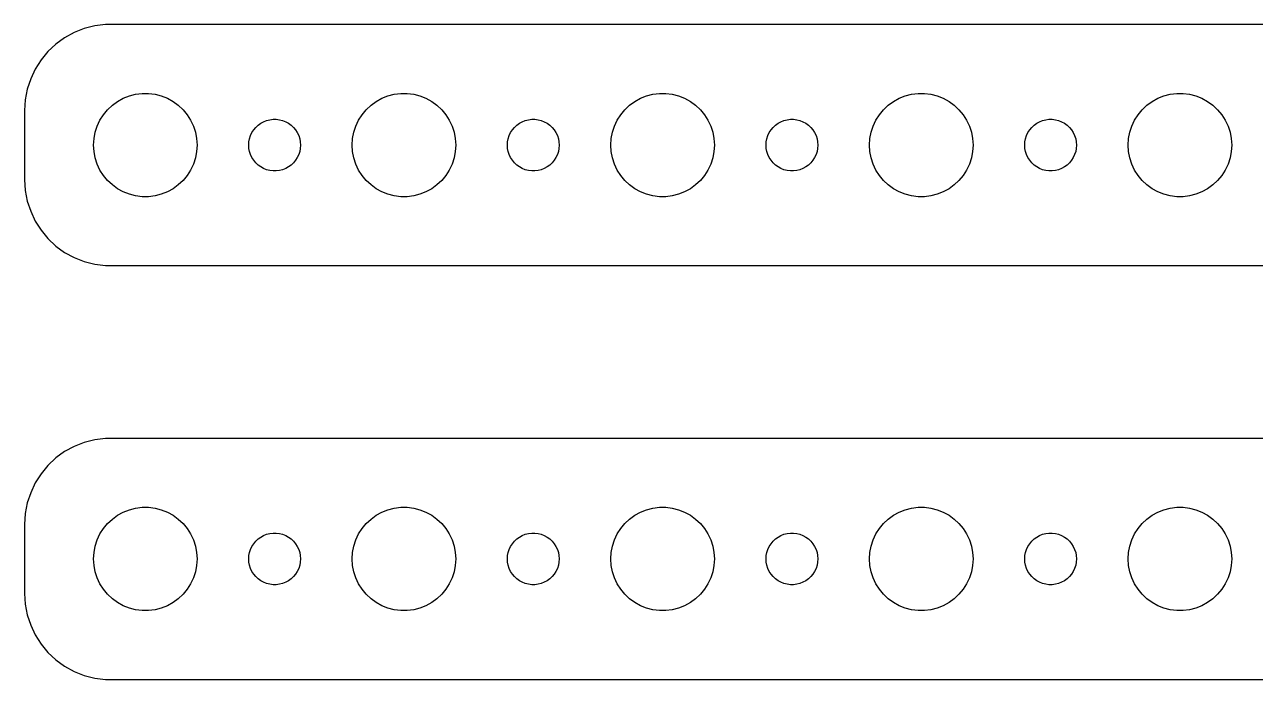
# Model space of a CAD drawing. Header units: metres. Extents: x -142 to 142, y 41 to 79.
# Drawn here: x -142 to -70.6, y 41 to 79 of the extents above; entities that cross this region are included whole.
import ezdxf

# ---------------------------------------------------------------- set-up
doc = ezdxf.new("R2010")
doc.units = ezdxf.units.M

msp = doc.modelspace()

# ---------------------------------------------------------------- linework, layer by layer
for p, q in [((-139.129, 78.5241), (-139.679, 78.2216)), ((-138.545, 78.7553), (-139.129, 78.5241)), ((-137.937, 78.9114), (-138.545, 78.7553)), ((-137.314, 78.9901), (-137.937, 78.9114)), ((137.314, 78.9901), (-137.314, 78.9901)), ((-140.187, 77.8526), (-140.645, 77.4227)), ((-139.679, 78.2216), (-140.187, 77.8526)), ((-140.645, 77.4227), (-141.045, 76.9389)), ((-141.382, 76.4088), (-141.649, 75.8406)), ((-141.045, 76.9389), (-141.382, 76.4088)), ((-141.649, 75.8406), (-141.843, 75.2434)), ((-141.843, 75.2434), (-141.961, 74.6267)), ((-135.927, 74.8532), (-135.562, 74.9469)), ((-135.562, 74.9469), (-135.188, 74.9941)), ((-135.188, 74.9941), (-134.812, 74.9941)), ((-134.812, 74.9941), (-134.438, 74.9469)), ((-134.438, 74.9469), (-134.073, 74.8532)), ((-120.927, 74.8532), (-120.562, 74.9469)), ((-120.562, 74.9469), (-120.188, 74.9941)), ((-120.188, 74.9941), (-119.812, 74.9941)), ((-119.812, 74.9941), (-119.438, 74.9469)), ((-119.438, 74.9469), (-119.073, 74.8532)), ((-105.927, 74.8532), (-105.562, 74.9469)), ((-105.562, 74.9469), (-105.188, 74.9941)), ((-105.188, 74.9941), (-104.812, 74.9941)), ((-104.812, 74.9941), (-104.438, 74.9469)), ((-104.438, 74.9469), (-104.073, 74.8532)), ((-90.927, 74.8532), (-90.5621, 74.9469)), ((-90.5621, 74.9469), (-90.1884, 74.9941)), ((-90.1884, 74.9941), (-89.8116, 74.9941)), ((-89.8116, 74.9941), (-89.4379, 74.9469)), ((-89.4379, 74.9469), (-89.073, 74.8532)), ((-75.927, 74.8532), (-75.5621, 74.9469)), ((-75.5621, 74.9469), (-75.1884, 74.9941)), ((-75.1884, 74.9941), (-74.8116, 74.9941)), ((-74.8116, 74.9941), (-74.4379, 74.9469)), ((-74.4379, 74.9469), (-74.073, 74.8532)), ((-141.961, 74.6267), (-142, 74)), ((-137.187, 74.0536), (-136.912, 74.3115)), ((-136.912, 74.3115), (-136.607, 74.533)), ((-136.607, 74.533), (-136.277, 74.7145)), ((-136.277, 74.7145), (-135.927, 74.8532)), ((-134.073, 74.8532), (-133.723, 74.7145)), ((-133.723, 74.7145), (-133.393, 74.533)), ((-133.393, 74.533), (-133.088, 74.3115)), ((-133.088, 74.3115), (-132.813, 74.0536)), ((-122.187, 74.0536), (-121.912, 74.3115)), ((-121.912, 74.3115), (-121.607, 74.533)), ((-121.607, 74.533), (-121.277, 74.7145)), ((-121.277, 74.7145), (-120.927, 74.8532)), ((-119.073, 74.8532), (-118.723, 74.7145)), ((-118.723, 74.7145), (-118.393, 74.533)), ((-118.393, 74.533), (-118.088, 74.3115)), ((-118.088, 74.3115), (-117.813, 74.0536)), ((-107.187, 74.0536), (-106.912, 74.3115)), ((-106.912, 74.3115), (-106.607, 74.533)), ((-106.607, 74.533), (-106.277, 74.7145)), ((-106.277, 74.7145), (-105.927, 74.8532)), ((-104.073, 74.8532), (-103.723, 74.7145)), ((-103.723, 74.7145), (-103.393, 74.533)), ((-103.393, 74.533), (-103.088, 74.3115)), ((-103.088, 74.3115), (-102.813, 74.0536)), ((-92.1869, 74.0536), (-91.9123, 74.3115)), ((-91.9123, 74.3115), (-91.6075, 74.533)), ((-91.6075, 74.533), (-91.2773, 74.7145)), ((-91.2773, 74.7145), (-90.927, 74.8532)), ((-89.073, 74.8532), (-88.7227, 74.7145)), ((-88.7227, 74.7145), (-88.3925, 74.533)), ((-88.3925, 74.533), (-88.0877, 74.3115)), ((-88.0877, 74.3115), (-87.8131, 74.0536)), ((-77.1869, 74.0536), (-76.9123, 74.3115)), ((-76.9123, 74.3115), (-76.6075, 74.533)), ((-76.6075, 74.533), (-76.2773, 74.7145)), ((-76.2773, 74.7145), (-75.927, 74.8532)), ((-74.073, 74.8532), (-73.7227, 74.7145)), ((-73.7227, 74.7145), (-73.3925, 74.533)), ((-73.3925, 74.533), (-73.0877, 74.3115)), ((-73.0877, 74.3115), (-72.8131, 74.0536)), ((-142, 74), (-142, 70)), ((-137.629, 73.4453), (-137.427, 73.7634)), ((-137.427, 73.7634), (-137.187, 74.0536)), ((-132.813, 74.0536), (-132.573, 73.7634)), ((-132.573, 73.7634), (-132.371, 73.4453)), ((-122.629, 73.4453), (-122.427, 73.7634)), ((-122.427, 73.7634), (-122.187, 74.0536)), ((-117.813, 74.0536), (-117.573, 73.7634)), ((-117.573, 73.7634), (-117.371, 73.4453)), ((-107.629, 73.4453), (-107.427, 73.7634)), ((-107.427, 73.7634), (-107.187, 74.0536)), ((-102.813, 74.0536), (-102.573, 73.7634)), ((-102.573, 73.7634), (-102.371, 73.4453)), ((-92.6289, 73.4453), (-92.427, 73.7634)), ((-92.427, 73.7634), (-92.1869, 74.0536)), ((-87.8131, 74.0536), (-87.573, 73.7634)), ((-87.573, 73.7634), (-87.3711, 73.4453)), ((-77.6289, 73.4453), (-77.427, 73.7634)), ((-77.427, 73.7634), (-77.1869, 74.0536)), ((-72.8131, 74.0536), (-72.573, 73.7634)), ((-72.573, 73.7634), (-72.3711, 73.4453)), ((-137.906, 72.7461), (-137.789, 73.1044)), ((-137.789, 73.1044), (-137.629, 73.4453)), ((-132.371, 73.4453), (-132.211, 73.1044)), ((-132.211, 73.1044), (-132.094, 72.7461)), ((-128.814, 72.7226), (-128.714, 72.8817)), ((-128.714, 72.8817), (-128.593, 73.0268)), ((-128.593, 73.0268), (-128.456, 73.1558)), ((-128.456, 73.1558), (-128.304, 73.2665)), ((-128.304, 73.2665), (-128.139, 73.3572)), ((-128.139, 73.3572), (-127.964, 73.4266)), ((-127.964, 73.4266), (-127.781, 73.4734)), ((-127.781, 73.4734), (-127.594, 73.497)), ((-127.594, 73.497), (-127.406, 73.497)), ((-127.406, 73.497), (-127.219, 73.4734)), ((-127.219, 73.4734), (-127.036, 73.4266)), ((-127.036, 73.4266), (-126.861, 73.3572)), ((-126.861, 73.3572), (-126.696, 73.2665)), ((-126.696, 73.2665), (-126.544, 73.1558)), ((-126.544, 73.1558), (-126.407, 73.0268)), ((-126.407, 73.0268), (-126.286, 72.8817)), ((-126.286, 72.8817), (-126.186, 72.7226)), ((-122.906, 72.7461), (-122.789, 73.1044)), ((-122.789, 73.1044), (-122.629, 73.4453)), ((-117.371, 73.4453), (-117.211, 73.1044)), ((-117.211, 73.1044), (-117.094, 72.7461)), ((-113.814, 72.7226), (-113.714, 72.8817)), ((-113.714, 72.8817), (-113.593, 73.0268)), ((-113.593, 73.0268), (-113.456, 73.1558)), ((-113.456, 73.1558), (-113.304, 73.2665)), ((-113.304, 73.2665), (-113.139, 73.3572)), ((-113.139, 73.3572), (-112.964, 73.4266)), ((-112.964, 73.4266), (-112.781, 73.4734)), ((-112.781, 73.4734), (-112.594, 73.497)), ((-112.594, 73.497), (-112.406, 73.497)), ((-112.406, 73.497), (-112.219, 73.4734)), ((-112.219, 73.4734), (-112.036, 73.4266)), ((-112.036, 73.4266), (-111.861, 73.3572)), ((-111.861, 73.3572), (-111.696, 73.2665)), ((-111.696, 73.2665), (-111.544, 73.1558)), ((-111.544, 73.1558), (-111.407, 73.0268)), ((-111.407, 73.0268), (-111.286, 72.8817)), ((-111.286, 72.8817), (-111.186, 72.7226)), ((-107.906, 72.7461), (-107.789, 73.1044)), ((-107.789, 73.1044), (-107.629, 73.4453)), ((-102.371, 73.4453), (-102.211, 73.1044)), ((-102.211, 73.1044), (-102.094, 72.7461)), ((-98.8145, 72.7226), (-98.7135, 72.8817)), ((-98.7135, 72.8817), (-98.5934, 73.0268)), ((-98.5934, 73.0268), (-98.4561, 73.1558)), ((-98.4561, 73.1558), (-98.3037, 73.2665)), ((-98.3037, 73.2665), (-98.1387, 73.3572)), ((-98.1387, 73.3572), (-97.9635, 73.4266)), ((-97.9635, 73.4266), (-97.7811, 73.4734)), ((-97.7811, 73.4734), (-97.5942, 73.497)), ((-97.5942, 73.497), (-97.4058, 73.497)), ((-97.4058, 73.497), (-97.2189, 73.4734)), ((-97.2189, 73.4734), (-97.0365, 73.4266)), ((-97.0365, 73.4266), (-96.8613, 73.3572)), ((-96.8613, 73.3572), (-96.6963, 73.2665)), ((-96.6963, 73.2665), (-96.5439, 73.1558)), ((-96.5439, 73.1558), (-96.4065, 73.0268)), ((-96.4065, 73.0268), (-96.2865, 72.8817)), ((-96.2865, 72.8817), (-96.1855, 72.7226)), ((-92.9057, 72.7461), (-92.7893, 73.1044)), ((-92.7893, 73.1044), (-92.6289, 73.4453)), ((-87.3711, 73.4453), (-87.2107, 73.1044)), ((-87.2107, 73.1044), (-87.0943, 72.7461)), ((-83.8145, 72.7226), (-83.7135, 72.8817)), ((-83.7135, 72.8817), (-83.5934, 73.0268)), ((-83.5934, 73.0268), (-83.4561, 73.1558)), ((-83.4561, 73.1558), (-83.3037, 73.2665)), ((-83.3037, 73.2665), (-83.1387, 73.3572)), ((-83.1387, 73.3572), (-82.9635, 73.4266)), ((-82.9635, 73.4266), (-82.7811, 73.4734)), ((-82.7811, 73.4734), (-82.5942, 73.497)), ((-82.5942, 73.497), (-82.4058, 73.497)), ((-82.4058, 73.497), (-82.2189, 73.4734)), ((-82.2189, 73.4734), (-82.0365, 73.4266)), ((-82.0365, 73.4266), (-81.8613, 73.3572)), ((-81.8613, 73.3572), (-81.6963, 73.2665)), ((-81.6963, 73.2665), (-81.5439, 73.1558)), ((-81.5439, 73.1558), (-81.4065, 73.0268)), ((-81.4065, 73.0268), (-81.2865, 72.8817)), ((-81.2865, 72.8817), (-81.1855, 72.7226)), ((-77.9057, 72.7461), (-77.7893, 73.1044)), ((-77.7893, 73.1044), (-77.6289, 73.4453)), ((-72.3711, 73.4453), (-72.2107, 73.1044)), ((-72.2107, 73.1044), (-72.0943, 72.7461)), ((-138, 72), (-137.976, 72.376)), ((-137.976, 72.376), (-137.906, 72.7461)), ((-132.094, 72.7461), (-132.024, 72.376)), ((-132.024, 72.376), (-132, 72)), ((-129, 72), (-128.988, 72.188)), ((-128.988, 72.188), (-128.953, 72.373)), ((-128.953, 72.373), (-128.895, 72.5522)), ((-128.895, 72.5522), (-128.814, 72.7226)), ((-126.186, 72.7226), (-126.105, 72.5522)), ((-126.105, 72.5522), (-126.047, 72.373)), ((-126.047, 72.373), (-126.012, 72.188)), ((-126.012, 72.188), (-126, 72)), ((-123, 72), (-122.976, 72.376)), ((-122.976, 72.376), (-122.906, 72.7461)), ((-117.094, 72.7461), (-117.024, 72.376)), ((-117.024, 72.376), (-117, 72)), ((-114, 72), (-113.988, 72.188)), ((-113.988, 72.188), (-113.953, 72.373)), ((-113.953, 72.373), (-113.895, 72.5522)), ((-113.895, 72.5522), (-113.814, 72.7226)), ((-111.186, 72.7226), (-111.105, 72.5522)), ((-111.105, 72.5522), (-111.047, 72.373)), ((-111.047, 72.373), (-111.012, 72.188)), ((-111.012, 72.188), (-111, 72)), ((-108, 72), (-107.976, 72.376)), ((-107.976, 72.376), (-107.906, 72.7461)), ((-102.094, 72.7461), (-102.024, 72.376)), ((-102.024, 72.376), (-102, 72)), ((-99, 72), (-98.9882, 72.188)), ((-98.9882, 72.188), (-98.9529, 72.373)), ((-98.9529, 72.373), (-98.8947, 72.5522)), ((-98.8947, 72.5522), (-98.8145, 72.7226)), ((-96.1855, 72.7226), (-96.1053, 72.5522)), ((-96.1053, 72.5522), (-96.0471, 72.373)), ((-96.0471, 72.373), (-96.0118, 72.188)), ((-96.0118, 72.188), (-96, 72)), ((-93, 72), (-92.9763, 72.376)), ((-92.9763, 72.376), (-92.9057, 72.7461)), ((-87.0943, 72.7461), (-87.0237, 72.376)), ((-87.0237, 72.376), (-87, 72)), ((-84, 72), (-83.9882, 72.188)), ((-83.9882, 72.188), (-83.9529, 72.373)), ((-83.9529, 72.373), (-83.8947, 72.5522)), ((-83.8947, 72.5522), (-83.8145, 72.7226)), ((-81.1855, 72.7226), (-81.1053, 72.5522)), ((-81.1053, 72.5522), (-81.0471, 72.373)), ((-81.0471, 72.373), (-81.0118, 72.188)), ((-81.0118, 72.188), (-81, 72)), ((-78, 72), (-77.9763, 72.376)), ((-77.9763, 72.376), (-77.9057, 72.7461)), ((-72.0943, 72.7461), (-72.0237, 72.376)), ((-72.0237, 72.376), (-72, 72)), ((-137.976, 71.624), (-138, 72)), ((-137.906, 71.2539), (-137.976, 71.624)), ((-132.024, 71.624), (-132.094, 71.2539)), ((-132, 72), (-132.024, 71.624)), ((-128.988, 71.812), (-129, 72)), ((-128.953, 71.627), (-128.988, 71.812)), ((-128.895, 71.4478), (-128.953, 71.627)), ((-128.814, 71.2774), (-128.895, 71.4478)), ((-126.105, 71.4478), (-126.186, 71.2774)), ((-126.047, 71.627), (-126.105, 71.4478)), ((-126.012, 71.812), (-126.047, 71.627)), ((-126, 72), (-126.012, 71.812)), ((-122.976, 71.624), (-123, 72)), ((-122.906, 71.2539), (-122.976, 71.624)), ((-117.024, 71.624), (-117.094, 71.2539)), ((-117, 72), (-117.024, 71.624)), ((-113.988, 71.812), (-114, 72)), ((-113.953, 71.627), (-113.988, 71.812)), ((-113.895, 71.4478), (-113.953, 71.627)), ((-113.814, 71.2774), (-113.895, 71.4478)), ((-111.105, 71.4478), (-111.186, 71.2774)), ((-111.047, 71.627), (-111.105, 71.4478)), ((-111.012, 71.812), (-111.047, 71.627)), ((-111, 72), (-111.012, 71.812)), ((-107.976, 71.624), (-108, 72)), ((-107.906, 71.2539), (-107.976, 71.624)), ((-102.024, 71.624), (-102.094, 71.2539)), ((-102, 72), (-102.024, 71.624)), ((-98.9882, 71.812), (-99, 72)), ((-98.9529, 71.627), (-98.9882, 71.812)), ((-98.8947, 71.4478), (-98.9529, 71.627)), ((-98.8145, 71.2774), (-98.8947, 71.4478)), ((-96.1053, 71.4478), (-96.1855, 71.2774)), ((-96.0471, 71.627), (-96.1053, 71.4478)), ((-96.0118, 71.812), (-96.0471, 71.627)), ((-96, 72), (-96.0118, 71.812)), ((-92.9763, 71.624), (-93, 72)), ((-92.9057, 71.2539), (-92.9763, 71.624)), ((-87.0237, 71.624), (-87.0943, 71.2539)), ((-87, 72), (-87.0237, 71.624)), ((-83.9882, 71.812), (-84, 72)), ((-83.9529, 71.627), (-83.9882, 71.812)), ((-83.8947, 71.4478), (-83.9529, 71.627)), ((-83.8145, 71.2774), (-83.8947, 71.4478)), ((-81.1053, 71.4478), (-81.1855, 71.2774)), ((-81.0471, 71.627), (-81.1053, 71.4478)), ((-81.0118, 71.812), (-81.0471, 71.627)), ((-81, 72), (-81.0118, 71.812)), ((-77.9763, 71.624), (-78, 72)), ((-77.9057, 71.2539), (-77.9763, 71.624)), ((-72.0237, 71.624), (-72.0943, 71.2539)), ((-72, 72), (-72.0237, 71.624)), ((-137.789, 70.8956), (-137.906, 71.2539)), ((-137.629, 70.5547), (-137.789, 70.8956)), ((-132.211, 70.8956), (-132.371, 70.5547)), ((-132.094, 71.2539), (-132.211, 70.8956)), ((-128.714, 71.1183), (-128.814, 71.2774)), ((-128.593, 70.9732), (-128.714, 71.1183)), ((-128.456, 70.8442), (-128.593, 70.9732)), ((-128.304, 70.7335), (-128.456, 70.8442)), ((-128.139, 70.6428), (-128.304, 70.7335)), ((-126.696, 70.7335), (-126.861, 70.6428)), ((-126.544, 70.8442), (-126.696, 70.7335)), ((-126.407, 70.9732), (-126.544, 70.8442)), ((-126.286, 71.1183), (-126.407, 70.9732)), ((-126.186, 71.2774), (-126.286, 71.1183)), ((-122.789, 70.8956), (-122.906, 71.2539)), ((-122.629, 70.5547), (-122.789, 70.8956)), ((-117.211, 70.8956), (-117.371, 70.5547)), ((-117.094, 71.2539), (-117.211, 70.8956)), ((-113.714, 71.1183), (-113.814, 71.2774)), ((-113.593, 70.9732), (-113.714, 71.1183)), ((-113.456, 70.8442), (-113.593, 70.9732)), ((-113.304, 70.7335), (-113.456, 70.8442)), ((-113.139, 70.6428), (-113.304, 70.7335)), ((-111.696, 70.7335), (-111.861, 70.6428)), ((-111.544, 70.8442), (-111.696, 70.7335)), ((-111.407, 70.9732), (-111.544, 70.8442)), ((-111.286, 71.1183), (-111.407, 70.9732)), ((-111.186, 71.2774), (-111.286, 71.1183)), ((-107.789, 70.8956), (-107.906, 71.2539)), ((-107.629, 70.5547), (-107.789, 70.8956)), ((-102.211, 70.8956), (-102.371, 70.5547)), ((-102.094, 71.2539), (-102.211, 70.8956)), ((-98.7135, 71.1183), (-98.8145, 71.2774)), ((-98.5934, 70.9732), (-98.7135, 71.1183)), ((-98.4561, 70.8442), (-98.5934, 70.9732)), ((-98.3037, 70.7335), (-98.4561, 70.8442)), ((-98.1387, 70.6428), (-98.3037, 70.7335)), ((-96.6963, 70.7335), (-96.8613, 70.6428)), ((-96.5439, 70.8442), (-96.6963, 70.7335)), ((-96.4065, 70.9732), (-96.5439, 70.8442)), ((-96.2865, 71.1183), (-96.4065, 70.9732)), ((-96.1855, 71.2774), (-96.2865, 71.1183)), ((-92.7893, 70.8956), (-92.9057, 71.2539)), ((-92.6289, 70.5547), (-92.7893, 70.8956)), ((-87.2107, 70.8956), (-87.3711, 70.5547)), ((-87.0943, 71.2539), (-87.2107, 70.8956)), ((-83.7135, 71.1183), (-83.8145, 71.2774)), ((-83.5934, 70.9732), (-83.7135, 71.1183)), ((-83.4561, 70.8442), (-83.5934, 70.9732)), ((-83.3037, 70.7335), (-83.4561, 70.8442)), ((-83.1387, 70.6428), (-83.3037, 70.7335)), ((-81.6963, 70.7335), (-81.8613, 70.6428)), ((-81.5439, 70.8442), (-81.6963, 70.7335)), ((-81.4065, 70.9732), (-81.5439, 70.8442)), ((-81.2865, 71.1183), (-81.4065, 70.9732)), ((-81.1855, 71.2774), (-81.2865, 71.1183)), ((-77.7893, 70.8956), (-77.9057, 71.2539)), ((-77.6289, 70.5547), (-77.7893, 70.8956)), ((-72.2107, 70.8956), (-72.3711, 70.5547)), ((-72.0943, 71.2539), (-72.2107, 70.8956)), ((-142, 70), (-141.961, 69.3733)), ((-137.427, 70.2366), (-137.629, 70.5547)), ((-137.187, 69.9464), (-137.427, 70.2366)), ((-132.573, 70.2366), (-132.813, 69.9464)), ((-132.371, 70.5547), (-132.573, 70.2366)), ((-127.964, 70.5734), (-128.139, 70.6428)), ((-127.781, 70.5266), (-127.964, 70.5734)), ((-127.594, 70.503), (-127.781, 70.5266)), ((-127.406, 70.503), (-127.594, 70.503)), ((-127.219, 70.5266), (-127.406, 70.503)), ((-127.036, 70.5734), (-127.219, 70.5266)), ((-126.861, 70.6428), (-127.036, 70.5734)), ((-122.427, 70.2366), (-122.629, 70.5547)), ((-122.187, 69.9464), (-122.427, 70.2366)), ((-117.573, 70.2366), (-117.813, 69.9464)), ((-117.371, 70.5547), (-117.573, 70.2366)), ((-112.964, 70.5734), (-113.139, 70.6428)), ((-112.781, 70.5266), (-112.964, 70.5734)), ((-112.594, 70.503), (-112.781, 70.5266)), ((-112.406, 70.503), (-112.594, 70.503)), ((-112.219, 70.5266), (-112.406, 70.503)), ((-112.036, 70.5734), (-112.219, 70.5266)), ((-111.861, 70.6428), (-112.036, 70.5734)), ((-107.427, 70.2366), (-107.629, 70.5547)), ((-107.187, 69.9464), (-107.427, 70.2366)), ((-102.573, 70.2366), (-102.813, 69.9464)), ((-102.371, 70.5547), (-102.573, 70.2366)), ((-97.9635, 70.5734), (-98.1387, 70.6428)), ((-97.7811, 70.5266), (-97.9635, 70.5734)), ((-97.5942, 70.503), (-97.7811, 70.5266)), ((-97.4058, 70.503), (-97.5942, 70.503)), ((-97.2189, 70.5266), (-97.4058, 70.503)), ((-97.0365, 70.5734), (-97.2189, 70.5266)), ((-96.8613, 70.6428), (-97.0365, 70.5734)), ((-92.427, 70.2366), (-92.6289, 70.5547)), ((-92.1869, 69.9464), (-92.427, 70.2366)), ((-87.573, 70.2366), (-87.8131, 69.9464)), ((-87.3711, 70.5547), (-87.573, 70.2366)), ((-82.9635, 70.5734), (-83.1387, 70.6428)), ((-82.7811, 70.5266), (-82.9635, 70.5734)), ((-82.5942, 70.503), (-82.7811, 70.5266)), ((-82.4058, 70.503), (-82.5942, 70.503)), ((-82.2189, 70.5266), (-82.4058, 70.503)), ((-82.0365, 70.5734), (-82.2189, 70.5266)), ((-81.8613, 70.6428), (-82.0365, 70.5734)), ((-77.427, 70.2366), (-77.6289, 70.5547)), ((-77.1869, 69.9464), (-77.427, 70.2366)), ((-72.573, 70.2366), (-72.8131, 69.9464)), ((-72.3711, 70.5547), (-72.573, 70.2366)), ((-141.961, 69.3733), (-141.843, 68.7566)), ((-136.912, 69.6885), (-137.187, 69.9464)), ((-136.607, 69.467), (-136.912, 69.6885)), ((-136.277, 69.2855), (-136.607, 69.467)), ((-135.927, 69.1468), (-136.277, 69.2855)), ((-133.723, 69.2855), (-134.073, 69.1468)), ((-133.393, 69.467), (-133.723, 69.2855)), ((-133.088, 69.6885), (-133.393, 69.467)), ((-132.813, 69.9464), (-133.088, 69.6885)), ((-121.912, 69.6885), (-122.187, 69.9464)), ((-121.607, 69.467), (-121.912, 69.6885)), ((-121.277, 69.2855), (-121.607, 69.467)), ((-120.927, 69.1468), (-121.277, 69.2855)), ((-118.723, 69.2855), (-119.073, 69.1468)), ((-118.393, 69.467), (-118.723, 69.2855)), ((-118.088, 69.6885), (-118.393, 69.467)), ((-117.813, 69.9464), (-118.088, 69.6885)), ((-106.912, 69.6885), (-107.187, 69.9464)), ((-106.607, 69.467), (-106.912, 69.6885)), ((-106.277, 69.2855), (-106.607, 69.467)), ((-105.927, 69.1468), (-106.277, 69.2855)), ((-103.723, 69.2855), (-104.073, 69.1468)), ((-103.393, 69.467), (-103.723, 69.2855)), ((-103.088, 69.6885), (-103.393, 69.467)), ((-102.813, 69.9464), (-103.088, 69.6885)), ((-91.9123, 69.6885), (-92.1869, 69.9464)), ((-91.6075, 69.467), (-91.9123, 69.6885)), ((-91.2773, 69.2855), (-91.6075, 69.467)), ((-90.927, 69.1468), (-91.2773, 69.2855)), ((-88.7227, 69.2855), (-89.073, 69.1468)), ((-88.3925, 69.467), (-88.7227, 69.2855)), ((-88.0877, 69.6885), (-88.3925, 69.467)), ((-87.8131, 69.9464), (-88.0877, 69.6885)), ((-76.9123, 69.6885), (-77.1869, 69.9464)), ((-76.6075, 69.467), (-76.9123, 69.6885)), ((-76.2773, 69.2855), (-76.6075, 69.467)), ((-75.927, 69.1468), (-76.2773, 69.2855)), ((-73.7227, 69.2855), (-74.073, 69.1468)), ((-73.3925, 69.467), (-73.7227, 69.2855)), ((-73.0877, 69.6885), (-73.3925, 69.467)), ((-72.8131, 69.9464), (-73.0877, 69.6885)), ((-141.843, 68.7566), (-141.649, 68.1594)), ((-135.562, 69.0531), (-135.927, 69.1468)), ((-135.188, 69.0059), (-135.562, 69.0531)), ((-134.812, 69.0059), (-135.188, 69.0059)), ((-134.438, 69.0531), (-134.812, 69.0059)), ((-134.073, 69.1468), (-134.438, 69.0531)), ((-120.562, 69.0531), (-120.927, 69.1468)), ((-120.188, 69.0059), (-120.562, 69.0531)), ((-119.812, 69.0059), (-120.188, 69.0059)), ((-119.438, 69.0531), (-119.812, 69.0059)), ((-119.073, 69.1468), (-119.438, 69.0531)), ((-105.562, 69.0531), (-105.927, 69.1468)), ((-105.188, 69.0059), (-105.562, 69.0531)), ((-104.812, 69.0059), (-105.188, 69.0059)), ((-104.438, 69.0531), (-104.812, 69.0059)), ((-104.073, 69.1468), (-104.438, 69.0531)), ((-90.5621, 69.0531), (-90.927, 69.1468)), ((-90.1884, 69.0059), (-90.5621, 69.0531)), ((-89.8116, 69.0059), (-90.1884, 69.0059)), ((-89.4379, 69.0531), (-89.8116, 69.0059)), ((-89.073, 69.1468), (-89.4379, 69.0531)), ((-75.5621, 69.0531), (-75.927, 69.1468)), ((-75.1884, 69.0059), (-75.5621, 69.0531)), ((-74.8116, 69.0059), (-75.1884, 69.0059)), ((-74.4379, 69.0531), (-74.8116, 69.0059)), ((-74.073, 69.1468), (-74.4379, 69.0531)), ((-141.649, 68.1594), (-141.382, 67.5912)), ((-141.382, 67.5912), (-141.045, 67.0611)), ((-141.045, 67.0611), (-140.645, 66.5773)), ((-140.645, 66.5773), (-140.187, 66.1474)), ((-140.187, 66.1474), (-139.679, 65.7784)), ((-139.679, 65.7784), (-139.129, 65.4759)), ((-139.129, 65.4759), (-138.545, 65.2447)), ((-138.545, 65.2447), (-137.937, 65.0886)), ((-137.937, 65.0886), (-137.314, 65.0099)), ((-137.314, 65.0099), (137.314, 65.0099)), ((-137.314, 54.9901), (-137.937, 54.9114)), ((137.314, 54.9901), (-137.314, 54.9901)), ((-139.129, 54.5241), (-139.679, 54.2216)), ((-138.545, 54.7553), (-139.129, 54.5241)), ((-137.937, 54.9114), (-138.545, 54.7553)), ((-140.187, 53.8526), (-140.645, 53.4227)), ((-139.679, 54.2216), (-140.187, 53.8526)), ((-141.045, 52.9389), (-141.382, 52.4088)), ((-140.645, 53.4227), (-141.045, 52.9389)), ((-141.382, 52.4088), (-141.649, 51.8406)), ((-141.649, 51.8406), (-141.843, 51.2434)), ((-141.843, 51.2434), (-141.961, 50.6267)), ((-136.607, 50.533), (-136.277, 50.7145)), ((-136.277, 50.7145), (-135.927, 50.8532)), ((-135.927, 50.8532), (-135.562, 50.9469)), ((-135.562, 50.9469), (-135.188, 50.9941)), ((-135.188, 50.9941), (-134.812, 50.9941)), ((-134.812, 50.9941), (-134.438, 50.9469)), ((-134.438, 50.9469), (-134.073, 50.8532)), ((-134.073, 50.8532), (-133.723, 50.7145)), ((-133.723, 50.7145), (-133.393, 50.533)), ((-121.607, 50.533), (-121.277, 50.7145)), ((-121.277, 50.7145), (-120.927, 50.8532)), ((-120.927, 50.8532), (-120.562, 50.9469)), ((-120.562, 50.9469), (-120.188, 50.9941)), ((-120.188, 50.9941), (-119.812, 50.9941)), ((-119.812, 50.9941), (-119.438, 50.9469)), ((-119.438, 50.9469), (-119.073, 50.8532)), ((-119.073, 50.8532), (-118.723, 50.7145)), ((-118.723, 50.7145), (-118.393, 50.533)), ((-106.607, 50.533), (-106.277, 50.7145)), ((-106.277, 50.7145), (-105.927, 50.8532)), ((-105.927, 50.8532), (-105.562, 50.9469)), ((-105.562, 50.9469), (-105.188, 50.9941)), ((-105.188, 50.9941), (-104.812, 50.9941)), ((-104.812, 50.9941), (-104.438, 50.9469)), ((-104.438, 50.9469), (-104.073, 50.8532)), ((-104.073, 50.8532), (-103.723, 50.7145)), ((-103.723, 50.7145), (-103.393, 50.533)), ((-91.6075, 50.533), (-91.2773, 50.7145)), ((-91.2773, 50.7145), (-90.927, 50.8532)), ((-90.927, 50.8532), (-90.5621, 50.9469)), ((-90.5621, 50.9469), (-90.1884, 50.9941)), ((-90.1884, 50.9941), (-89.8116, 50.9941)), ((-89.8116, 50.9941), (-89.4379, 50.9469)), ((-89.4379, 50.9469), (-89.073, 50.8532)), ((-89.073, 50.8532), (-88.7227, 50.7145)), ((-88.7227, 50.7145), (-88.3925, 50.533)), ((-76.6075, 50.533), (-76.2773, 50.7145)), ((-76.2773, 50.7145), (-75.927, 50.8532)), ((-75.927, 50.8532), (-75.5621, 50.9469)), ((-75.5621, 50.9469), (-75.1884, 50.9941)), ((-75.1884, 50.9941), (-74.8116, 50.9941)), ((-74.8116, 50.9941), (-74.4379, 50.9469)), ((-74.4379, 50.9469), (-74.073, 50.8532)), ((-74.073, 50.8532), (-73.7227, 50.7145)), ((-73.7227, 50.7145), (-73.3925, 50.533)), ((-141.961, 50.6267), (-142, 50)), ((-142, 50), (-142, 46)), ((-137.427, 49.7634), (-137.187, 50.0536)), ((-137.187, 50.0536), (-136.912, 50.3115)), ((-136.912, 50.3115), (-136.607, 50.533)), ((-133.393, 50.533), (-133.088, 50.3115)), ((-133.088, 50.3115), (-132.813, 50.0536)), ((-132.813, 50.0536), (-132.573, 49.7634)), ((-122.427, 49.7634), (-122.187, 50.0536)), ((-122.187, 50.0536), (-121.912, 50.3115)), ((-121.912, 50.3115), (-121.607, 50.533)), ((-118.393, 50.533), (-118.088, 50.3115)), ((-118.088, 50.3115), (-117.813, 50.0536)), ((-117.813, 50.0536), (-117.573, 49.7634)), ((-107.427, 49.7634), (-107.187, 50.0536)), ((-107.187, 50.0536), (-106.912, 50.3115)), ((-106.912, 50.3115), (-106.607, 50.533)), ((-103.393, 50.533), (-103.088, 50.3115)), ((-103.088, 50.3115), (-102.813, 50.0536)), ((-102.813, 50.0536), (-102.573, 49.7634)), ((-92.427, 49.7634), (-92.1869, 50.0536)), ((-92.1869, 50.0536), (-91.9123, 50.3115)), ((-91.9123, 50.3115), (-91.6075, 50.533)), ((-88.3925, 50.533), (-88.0877, 50.3115)), ((-88.0877, 50.3115), (-87.8131, 50.0536)), ((-87.8131, 50.0536), (-87.573, 49.7634)), ((-77.427, 49.7634), (-77.1869, 50.0536)), ((-77.1869, 50.0536), (-76.9123, 50.3115)), ((-76.9123, 50.3115), (-76.6075, 50.533)), ((-73.3925, 50.533), (-73.0877, 50.3115)), ((-73.0877, 50.3115), (-72.8131, 50.0536)), ((-72.8131, 50.0536), (-72.573, 49.7634)), ((-137.789, 49.1044), (-137.629, 49.4453)), ((-137.629, 49.4453), (-137.427, 49.7634)), ((-132.573, 49.7634), (-132.371, 49.4453)), ((-132.371, 49.4453), (-132.211, 49.1044)), ((-128.456, 49.1558), (-128.304, 49.2665)), ((-128.304, 49.2665), (-128.139, 49.3572)), ((-128.139, 49.3572), (-127.964, 49.4266)), ((-127.964, 49.4266), (-127.781, 49.4734)), ((-127.781, 49.4734), (-127.594, 49.497)), ((-127.594, 49.497), (-127.406, 49.497)), ((-127.406, 49.497), (-127.219, 49.4734)), ((-127.219, 49.4734), (-127.036, 49.4266)), ((-127.036, 49.4266), (-126.861, 49.3572)), ((-126.861, 49.3572), (-126.696, 49.2665)), ((-126.696, 49.2665), (-126.544, 49.1558)), ((-122.789, 49.1044), (-122.629, 49.4453)), ((-122.629, 49.4453), (-122.427, 49.7634)), ((-117.573, 49.7634), (-117.371, 49.4453)), ((-117.371, 49.4453), (-117.211, 49.1044)), ((-113.456, 49.1558), (-113.304, 49.2665)), ((-113.304, 49.2665), (-113.139, 49.3572)), ((-113.139, 49.3572), (-112.964, 49.4266)), ((-112.964, 49.4266), (-112.781, 49.4734)), ((-112.781, 49.4734), (-112.594, 49.497)), ((-112.594, 49.497), (-112.406, 49.497)), ((-112.406, 49.497), (-112.219, 49.4734)), ((-112.219, 49.4734), (-112.036, 49.4266)), ((-112.036, 49.4266), (-111.861, 49.3572)), ((-111.861, 49.3572), (-111.696, 49.2665)), ((-111.696, 49.2665), (-111.544, 49.1558)), ((-107.789, 49.1044), (-107.629, 49.4453)), ((-107.629, 49.4453), (-107.427, 49.7634)), ((-102.573, 49.7634), (-102.371, 49.4453)), ((-102.371, 49.4453), (-102.211, 49.1044)), ((-98.4561, 49.1558), (-98.3037, 49.2665)), ((-98.3037, 49.2665), (-98.1387, 49.3572)), ((-98.1387, 49.3572), (-97.9635, 49.4266)), ((-97.9635, 49.4266), (-97.7811, 49.4734)), ((-97.7811, 49.4734), (-97.5942, 49.497)), ((-97.5942, 49.497), (-97.4058, 49.497)), ((-97.4058, 49.497), (-97.2189, 49.4734)), ((-97.2189, 49.4734), (-97.0365, 49.4266)), ((-97.0365, 49.4266), (-96.8613, 49.3572)), ((-96.8613, 49.3572), (-96.6963, 49.2665)), ((-96.6963, 49.2665), (-96.5439, 49.1558)), ((-92.7893, 49.1044), (-92.6289, 49.4453)), ((-92.6289, 49.4453), (-92.427, 49.7634)), ((-87.573, 49.7634), (-87.3711, 49.4453)), ((-87.3711, 49.4453), (-87.2107, 49.1044)), ((-83.4561, 49.1558), (-83.3037, 49.2665)), ((-83.3037, 49.2665), (-83.1387, 49.3572)), ((-83.1387, 49.3572), (-82.9635, 49.4266)), ((-82.9635, 49.4266), (-82.7811, 49.4734)), ((-82.7811, 49.4734), (-82.5942, 49.497)), ((-82.5942, 49.497), (-82.4058, 49.497)), ((-82.4058, 49.497), (-82.2189, 49.4734)), ((-82.2189, 49.4734), (-82.0365, 49.4266)), ((-82.0365, 49.4266), (-81.8613, 49.3572)), ((-81.8613, 49.3572), (-81.6963, 49.2665)), ((-81.6963, 49.2665), (-81.5439, 49.1558)), ((-77.7893, 49.1044), (-77.6289, 49.4453)), ((-77.6289, 49.4453), (-77.427, 49.7634)), ((-72.573, 49.7634), (-72.3711, 49.4453)), ((-72.3711, 49.4453), (-72.2107, 49.1044)), ((-137.976, 48.376), (-137.906, 48.7461)), ((-137.906, 48.7461), (-137.789, 49.1044)), ((-132.211, 49.1044), (-132.094, 48.7461)), ((-132.094, 48.7461), (-132.024, 48.376)), ((-128.953, 48.373), (-128.895, 48.5522)), ((-128.895, 48.5522), (-128.814, 48.7226)), ((-128.814, 48.7226), (-128.714, 48.8817)), ((-128.714, 48.8817), (-128.593, 49.0268)), ((-128.593, 49.0268), (-128.456, 49.1558)), ((-126.544, 49.1558), (-126.407, 49.0268)), ((-126.407, 49.0268), (-126.286, 48.8817)), ((-126.286, 48.8817), (-126.186, 48.7226)), ((-126.186, 48.7226), (-126.105, 48.5522)), ((-126.105, 48.5522), (-126.047, 48.373)), ((-122.976, 48.376), (-122.906, 48.7461)), ((-122.906, 48.7461), (-122.789, 49.1044)), ((-117.211, 49.1044), (-117.094, 48.7461)), ((-117.094, 48.7461), (-117.024, 48.376)), ((-113.953, 48.373), (-113.895, 48.5522)), ((-113.895, 48.5522), (-113.814, 48.7226)), ((-113.814, 48.7226), (-113.714, 48.8817)), ((-113.714, 48.8817), (-113.593, 49.0268)), ((-113.593, 49.0268), (-113.456, 49.1558)), ((-111.544, 49.1558), (-111.407, 49.0268)), ((-111.407, 49.0268), (-111.286, 48.8817)), ((-111.286, 48.8817), (-111.186, 48.7226)), ((-111.186, 48.7226), (-111.105, 48.5522)), ((-111.105, 48.5522), (-111.047, 48.373)), ((-107.976, 48.376), (-107.906, 48.7461)), ((-107.906, 48.7461), (-107.789, 49.1044)), ((-102.211, 49.1044), (-102.094, 48.7461)), ((-102.094, 48.7461), (-102.024, 48.376)), ((-98.9529, 48.373), (-98.8947, 48.5522)), ((-98.8947, 48.5522), (-98.8145, 48.7226)), ((-98.8145, 48.7226), (-98.7135, 48.8817)), ((-98.7135, 48.8817), (-98.5934, 49.0268)), ((-98.5934, 49.0268), (-98.4561, 49.1558)), ((-96.5439, 49.1558), (-96.4065, 49.0268)), ((-96.4065, 49.0268), (-96.2865, 48.8817)), ((-96.2865, 48.8817), (-96.1855, 48.7226)), ((-96.1855, 48.7226), (-96.1053, 48.5522)), ((-96.1053, 48.5522), (-96.0471, 48.373)), ((-92.9763, 48.376), (-92.9057, 48.7461)), ((-92.9057, 48.7461), (-92.7893, 49.1044)), ((-87.2107, 49.1044), (-87.0943, 48.7461)), ((-87.0943, 48.7461), (-87.0237, 48.376)), ((-83.9529, 48.373), (-83.8947, 48.5522)), ((-83.8947, 48.5522), (-83.8145, 48.7226)), ((-83.8145, 48.7226), (-83.7135, 48.8817)), ((-83.7135, 48.8817), (-83.5934, 49.0268)), ((-83.5934, 49.0268), (-83.4561, 49.1558)), ((-81.5439, 49.1558), (-81.4065, 49.0268)), ((-81.4065, 49.0268), (-81.2865, 48.8817)), ((-81.2865, 48.8817), (-81.1855, 48.7226)), ((-81.1855, 48.7226), (-81.1053, 48.5522)), ((-81.1053, 48.5522), (-81.0471, 48.373)), ((-77.9763, 48.376), (-77.9057, 48.7461)), ((-77.9057, 48.7461), (-77.7893, 49.1044)), ((-72.2107, 49.1044), (-72.0943, 48.7461)), ((-72.0943, 48.7461), (-72.0237, 48.376)), ((-138, 48), (-137.976, 48.376)), ((-137.976, 47.624), (-138, 48)), ((-132.024, 48.376), (-132, 48)), ((-132, 48), (-132.024, 47.624)), ((-129, 48), (-128.988, 48.188)), ((-128.988, 47.812), (-129, 48)), ((-128.988, 48.188), (-128.953, 48.373)), ((-126.047, 48.373), (-126.012, 48.188)), ((-126.012, 48.188), (-126, 48)), ((-126, 48), (-126.012, 47.812)), ((-123, 48), (-122.976, 48.376)), ((-122.976, 47.624), (-123, 48)), ((-117.024, 48.376), (-117, 48)), ((-117, 48), (-117.024, 47.624)), ((-114, 48), (-113.988, 48.188)), ((-113.988, 47.812), (-114, 48)), ((-113.988, 48.188), (-113.953, 48.373)), ((-111.047, 48.373), (-111.012, 48.188)), ((-111.012, 48.188), (-111, 48)), ((-111, 48), (-111.012, 47.812)), ((-108, 48), (-107.976, 48.376)), ((-107.976, 47.624), (-108, 48)), ((-102.024, 48.376), (-102, 48)), ((-102, 48), (-102.024, 47.624)), ((-99, 48), (-98.9882, 48.188)), ((-98.9882, 47.812), (-99, 48)), ((-98.9882, 48.188), (-98.9529, 48.373)), ((-96.0471, 48.373), (-96.0118, 48.188)), ((-96.0118, 48.188), (-96, 48)), ((-96, 48), (-96.0118, 47.812)), ((-93, 48), (-92.9763, 48.376)), ((-92.9763, 47.624), (-93, 48)), ((-87.0237, 48.376), (-87, 48)), ((-87, 48), (-87.0237, 47.624)), ((-84, 48), (-83.9882, 48.188)), ((-83.9882, 47.812), (-84, 48)), ((-83.9882, 48.188), (-83.9529, 48.373)), ((-81.0471, 48.373), (-81.0118, 48.188)), ((-81.0118, 48.188), (-81, 48)), ((-81, 48), (-81.0118, 47.812)), ((-78, 48), (-77.9763, 48.376)), ((-77.9763, 47.624), (-78, 48)), ((-72.0237, 48.376), (-72, 48)), ((-72, 48), (-72.0237, 47.624)), ((-137.906, 47.2539), (-137.976, 47.624)), ((-137.789, 46.8956), (-137.906, 47.2539)), ((-132.094, 47.2539), (-132.211, 46.8956)), ((-132.024, 47.624), (-132.094, 47.2539)), ((-128.953, 47.627), (-128.988, 47.812)), ((-128.895, 47.4478), (-128.953, 47.627)), ((-128.814, 47.2774), (-128.895, 47.4478)), ((-128.714, 47.1183), (-128.814, 47.2774)), ((-128.593, 46.9732), (-128.714, 47.1183)), ((-126.286, 47.1183), (-126.407, 46.9732)), ((-126.186, 47.2774), (-126.286, 47.1183)), ((-126.105, 47.4478), (-126.186, 47.2774)), ((-126.047, 47.627), (-126.105, 47.4478)), ((-126.012, 47.812), (-126.047, 47.627)), ((-122.906, 47.2539), (-122.976, 47.624)), ((-122.789, 46.8956), (-122.906, 47.2539)), ((-117.094, 47.2539), (-117.211, 46.8956)), ((-117.024, 47.624), (-117.094, 47.2539)), ((-113.953, 47.627), (-113.988, 47.812)), ((-113.895, 47.4478), (-113.953, 47.627)), ((-113.814, 47.2774), (-113.895, 47.4478)), ((-113.714, 47.1183), (-113.814, 47.2774)), ((-113.593, 46.9732), (-113.714, 47.1183)), ((-111.286, 47.1183), (-111.407, 46.9732)), ((-111.186, 47.2774), (-111.286, 47.1183)), ((-111.105, 47.4478), (-111.186, 47.2774)), ((-111.047, 47.627), (-111.105, 47.4478)), ((-111.012, 47.812), (-111.047, 47.627)), ((-107.906, 47.2539), (-107.976, 47.624)), ((-107.789, 46.8956), (-107.906, 47.2539)), ((-102.094, 47.2539), (-102.211, 46.8956)), ((-102.024, 47.624), (-102.094, 47.2539)), ((-98.9529, 47.627), (-98.9882, 47.812)), ((-98.8947, 47.4478), (-98.9529, 47.627)), ((-98.8145, 47.2774), (-98.8947, 47.4478)), ((-98.7135, 47.1183), (-98.8145, 47.2774)), ((-98.5934, 46.9732), (-98.7135, 47.1183)), ((-96.2865, 47.1183), (-96.4065, 46.9732)), ((-96.1855, 47.2774), (-96.2865, 47.1183)), ((-96.1053, 47.4478), (-96.1855, 47.2774)), ((-96.0471, 47.627), (-96.1053, 47.4478)), ((-96.0118, 47.812), (-96.0471, 47.627)), ((-92.9057, 47.2539), (-92.9763, 47.624)), ((-92.7893, 46.8956), (-92.9057, 47.2539)), ((-87.0943, 47.2539), (-87.2107, 46.8956)), ((-87.0237, 47.624), (-87.0943, 47.2539)), ((-83.9529, 47.627), (-83.9882, 47.812)), ((-83.8947, 47.4478), (-83.9529, 47.627)), ((-83.8145, 47.2774), (-83.8947, 47.4478)), ((-83.7135, 47.1183), (-83.8145, 47.2774)), ((-83.5934, 46.9732), (-83.7135, 47.1183)), ((-81.2865, 47.1183), (-81.4065, 46.9732)), ((-81.1855, 47.2774), (-81.2865, 47.1183)), ((-81.1053, 47.4478), (-81.1855, 47.2774)), ((-81.0471, 47.627), (-81.1053, 47.4478)), ((-81.0118, 47.812), (-81.0471, 47.627)), ((-77.9057, 47.2539), (-77.9763, 47.624)), ((-77.7893, 46.8956), (-77.9057, 47.2539)), ((-72.0943, 47.2539), (-72.2107, 46.8956)), ((-72.0237, 47.624), (-72.0943, 47.2539)), ((-137.629, 46.5547), (-137.789, 46.8956)), ((-137.427, 46.2366), (-137.629, 46.5547)), ((-132.371, 46.5547), (-132.573, 46.2366)), ((-132.211, 46.8956), (-132.371, 46.5547)), ((-128.456, 46.8442), (-128.593, 46.9732)), ((-128.304, 46.7335), (-128.456, 46.8442)), ((-128.139, 46.6428), (-128.304, 46.7335)), ((-127.964, 46.5734), (-128.139, 46.6428)), ((-127.781, 46.5266), (-127.964, 46.5734)), ((-127.594, 46.503), (-127.781, 46.5266)), ((-127.406, 46.503), (-127.594, 46.503)), ((-127.219, 46.5266), (-127.406, 46.503)), ((-127.036, 46.5734), (-127.219, 46.5266)), ((-126.861, 46.6428), (-127.036, 46.5734)), ((-126.696, 46.7335), (-126.861, 46.6428)), ((-126.544, 46.8442), (-126.696, 46.7335)), ((-126.407, 46.9732), (-126.544, 46.8442)), ((-122.629, 46.5547), (-122.789, 46.8956)), ((-122.427, 46.2366), (-122.629, 46.5547)), ((-117.371, 46.5547), (-117.573, 46.2366)), ((-117.211, 46.8956), (-117.371, 46.5547)), ((-113.456, 46.8442), (-113.593, 46.9732)), ((-113.304, 46.7335), (-113.456, 46.8442)), ((-113.139, 46.6428), (-113.304, 46.7335)), ((-112.964, 46.5734), (-113.139, 46.6428)), ((-112.781, 46.5266), (-112.964, 46.5734)), ((-112.594, 46.503), (-112.781, 46.5266)), ((-112.406, 46.503), (-112.594, 46.503)), ((-112.219, 46.5266), (-112.406, 46.503)), ((-112.036, 46.5734), (-112.219, 46.5266)), ((-111.861, 46.6428), (-112.036, 46.5734)), ((-111.696, 46.7335), (-111.861, 46.6428)), ((-111.544, 46.8442), (-111.696, 46.7335)), ((-111.407, 46.9732), (-111.544, 46.8442)), ((-107.629, 46.5547), (-107.789, 46.8956)), ((-107.427, 46.2366), (-107.629, 46.5547)), ((-102.371, 46.5547), (-102.573, 46.2366)), ((-102.211, 46.8956), (-102.371, 46.5547)), ((-98.4561, 46.8442), (-98.5934, 46.9732)), ((-98.3037, 46.7335), (-98.4561, 46.8442)), ((-98.1387, 46.6428), (-98.3037, 46.7335)), ((-97.9635, 46.5734), (-98.1387, 46.6428)), ((-97.7811, 46.5266), (-97.9635, 46.5734)), ((-97.5942, 46.503), (-97.7811, 46.5266)), ((-97.4058, 46.503), (-97.5942, 46.503)), ((-97.2189, 46.5266), (-97.4058, 46.503)), ((-97.0365, 46.5734), (-97.2189, 46.5266)), ((-96.8613, 46.6428), (-97.0365, 46.5734)), ((-96.6963, 46.7335), (-96.8613, 46.6428)), ((-96.5439, 46.8442), (-96.6963, 46.7335)), ((-96.4065, 46.9732), (-96.5439, 46.8442)), ((-92.6289, 46.5547), (-92.7893, 46.8956)), ((-92.427, 46.2366), (-92.6289, 46.5547)), ((-87.3711, 46.5547), (-87.573, 46.2366)), ((-87.2107, 46.8956), (-87.3711, 46.5547)), ((-83.4561, 46.8442), (-83.5934, 46.9732)), ((-83.3037, 46.7335), (-83.4561, 46.8442)), ((-83.1387, 46.6428), (-83.3037, 46.7335)), ((-82.9635, 46.5734), (-83.1387, 46.6428)), ((-82.7811, 46.5266), (-82.9635, 46.5734)), ((-82.5942, 46.503), (-82.7811, 46.5266)), ((-82.4058, 46.503), (-82.5942, 46.503)), ((-82.2189, 46.5266), (-82.4058, 46.503)), ((-82.0365, 46.5734), (-82.2189, 46.5266)), ((-81.8613, 46.6428), (-82.0365, 46.5734)), ((-81.6963, 46.7335), (-81.8613, 46.6428)), ((-81.5439, 46.8442), (-81.6963, 46.7335)), ((-81.4065, 46.9732), (-81.5439, 46.8442)), ((-77.6289, 46.5547), (-77.7893, 46.8956)), ((-77.427, 46.2366), (-77.6289, 46.5547)), ((-72.3711, 46.5547), (-72.573, 46.2366)), ((-72.2107, 46.8956), (-72.3711, 46.5547)), ((-142, 46), (-141.961, 45.3733)), ((-137.187, 45.9464), (-137.427, 46.2366)), ((-136.912, 45.6885), (-137.187, 45.9464)), ((-136.607, 45.467), (-136.912, 45.6885)), ((-133.088, 45.6885), (-133.393, 45.467)), ((-132.813, 45.9464), (-133.088, 45.6885)), ((-132.573, 46.2366), (-132.813, 45.9464)), ((-122.187, 45.9464), (-122.427, 46.2366)), ((-121.912, 45.6885), (-122.187, 45.9464)), ((-121.607, 45.467), (-121.912, 45.6885)), ((-118.088, 45.6885), (-118.393, 45.467)), ((-117.813, 45.9464), (-118.088, 45.6885)), ((-117.573, 46.2366), (-117.813, 45.9464)), ((-107.187, 45.9464), (-107.427, 46.2366)), ((-106.912, 45.6885), (-107.187, 45.9464)), ((-106.607, 45.467), (-106.912, 45.6885)), ((-103.088, 45.6885), (-103.393, 45.467)), ((-102.813, 45.9464), (-103.088, 45.6885)), ((-102.573, 46.2366), (-102.813, 45.9464)), ((-92.1869, 45.9464), (-92.427, 46.2366)), ((-91.9123, 45.6885), (-92.1869, 45.9464)), ((-91.6075, 45.467), (-91.9123, 45.6885)), ((-88.0877, 45.6885), (-88.3925, 45.467)), ((-87.8131, 45.9464), (-88.0877, 45.6885)), ((-87.573, 46.2366), (-87.8131, 45.9464)), ((-77.1869, 45.9464), (-77.427, 46.2366)), ((-76.9123, 45.6885), (-77.1869, 45.9464)), ((-76.6075, 45.467), (-76.9123, 45.6885)), ((-73.0877, 45.6885), (-73.3925, 45.467)), ((-72.8131, 45.9464), (-73.0877, 45.6885)), ((-72.573, 46.2366), (-72.8131, 45.9464)), ((-141.961, 45.3733), (-141.843, 44.7566)), ((-136.277, 45.2855), (-136.607, 45.467)), ((-135.927, 45.1468), (-136.277, 45.2855)), ((-135.562, 45.0531), (-135.927, 45.1468)), ((-135.188, 45.0059), (-135.562, 45.0531)), ((-134.812, 45.0059), (-135.188, 45.0059)), ((-134.438, 45.0531), (-134.812, 45.0059)), ((-134.073, 45.1468), (-134.438, 45.0531)), ((-133.723, 45.2855), (-134.073, 45.1468)), ((-133.393, 45.467), (-133.723, 45.2855)), ((-121.277, 45.2855), (-121.607, 45.467)), ((-120.927, 45.1468), (-121.277, 45.2855)), ((-120.562, 45.0531), (-120.927, 45.1468)), ((-120.188, 45.0059), (-120.562, 45.0531)), ((-119.812, 45.0059), (-120.188, 45.0059)), ((-119.438, 45.0531), (-119.812, 45.0059)), ((-119.073, 45.1468), (-119.438, 45.0531)), ((-118.723, 45.2855), (-119.073, 45.1468)), ((-118.393, 45.467), (-118.723, 45.2855)), ((-106.277, 45.2855), (-106.607, 45.467)), ((-105.927, 45.1468), (-106.277, 45.2855)), ((-105.562, 45.0531), (-105.927, 45.1468)), ((-105.188, 45.0059), (-105.562, 45.0531)), ((-104.812, 45.0059), (-105.188, 45.0059)), ((-104.438, 45.0531), (-104.812, 45.0059)), ((-104.073, 45.1468), (-104.438, 45.0531)), ((-103.723, 45.2855), (-104.073, 45.1468)), ((-103.393, 45.467), (-103.723, 45.2855)), ((-91.2773, 45.2855), (-91.6075, 45.467)), ((-90.927, 45.1468), (-91.2773, 45.2855)), ((-90.5621, 45.0531), (-90.927, 45.1468)), ((-90.1884, 45.0059), (-90.5621, 45.0531)), ((-89.8116, 45.0059), (-90.1884, 45.0059)), ((-89.4379, 45.0531), (-89.8116, 45.0059)), ((-89.073, 45.1468), (-89.4379, 45.0531)), ((-88.7227, 45.2855), (-89.073, 45.1468)), ((-88.3925, 45.467), (-88.7227, 45.2855)), ((-76.2773, 45.2855), (-76.6075, 45.467)), ((-75.927, 45.1468), (-76.2773, 45.2855)), ((-75.5621, 45.0531), (-75.927, 45.1468)), ((-75.1884, 45.0059), (-75.5621, 45.0531)), ((-74.8116, 45.0059), (-75.1884, 45.0059)), ((-74.4379, 45.0531), (-74.8116, 45.0059)), ((-74.073, 45.1468), (-74.4379, 45.0531)), ((-73.7227, 45.2855), (-74.073, 45.1468)), ((-73.3925, 45.467), (-73.7227, 45.2855)), ((-141.843, 44.7566), (-141.649, 44.1594)), ((-141.649, 44.1594), (-141.382, 43.5912)), ((-141.382, 43.5912), (-141.045, 43.0611)), ((-141.045, 43.0611), (-140.645, 42.5773)), ((-140.645, 42.5773), (-140.187, 42.1474)), ((-140.187, 42.1474), (-139.679, 41.7784)), ((-139.679, 41.7784), (-139.129, 41.4759)), ((-139.129, 41.4759), (-138.545, 41.2447)), ((-138.545, 41.2447), (-137.937, 41.0886)), ((-137.937, 41.0886), (-137.314, 41.0099)), ((-137.314, 41.0099), (137.314, 41.0099))]:
    msp.add_line(p, q)

doc.saveas('drawing.dxf')
